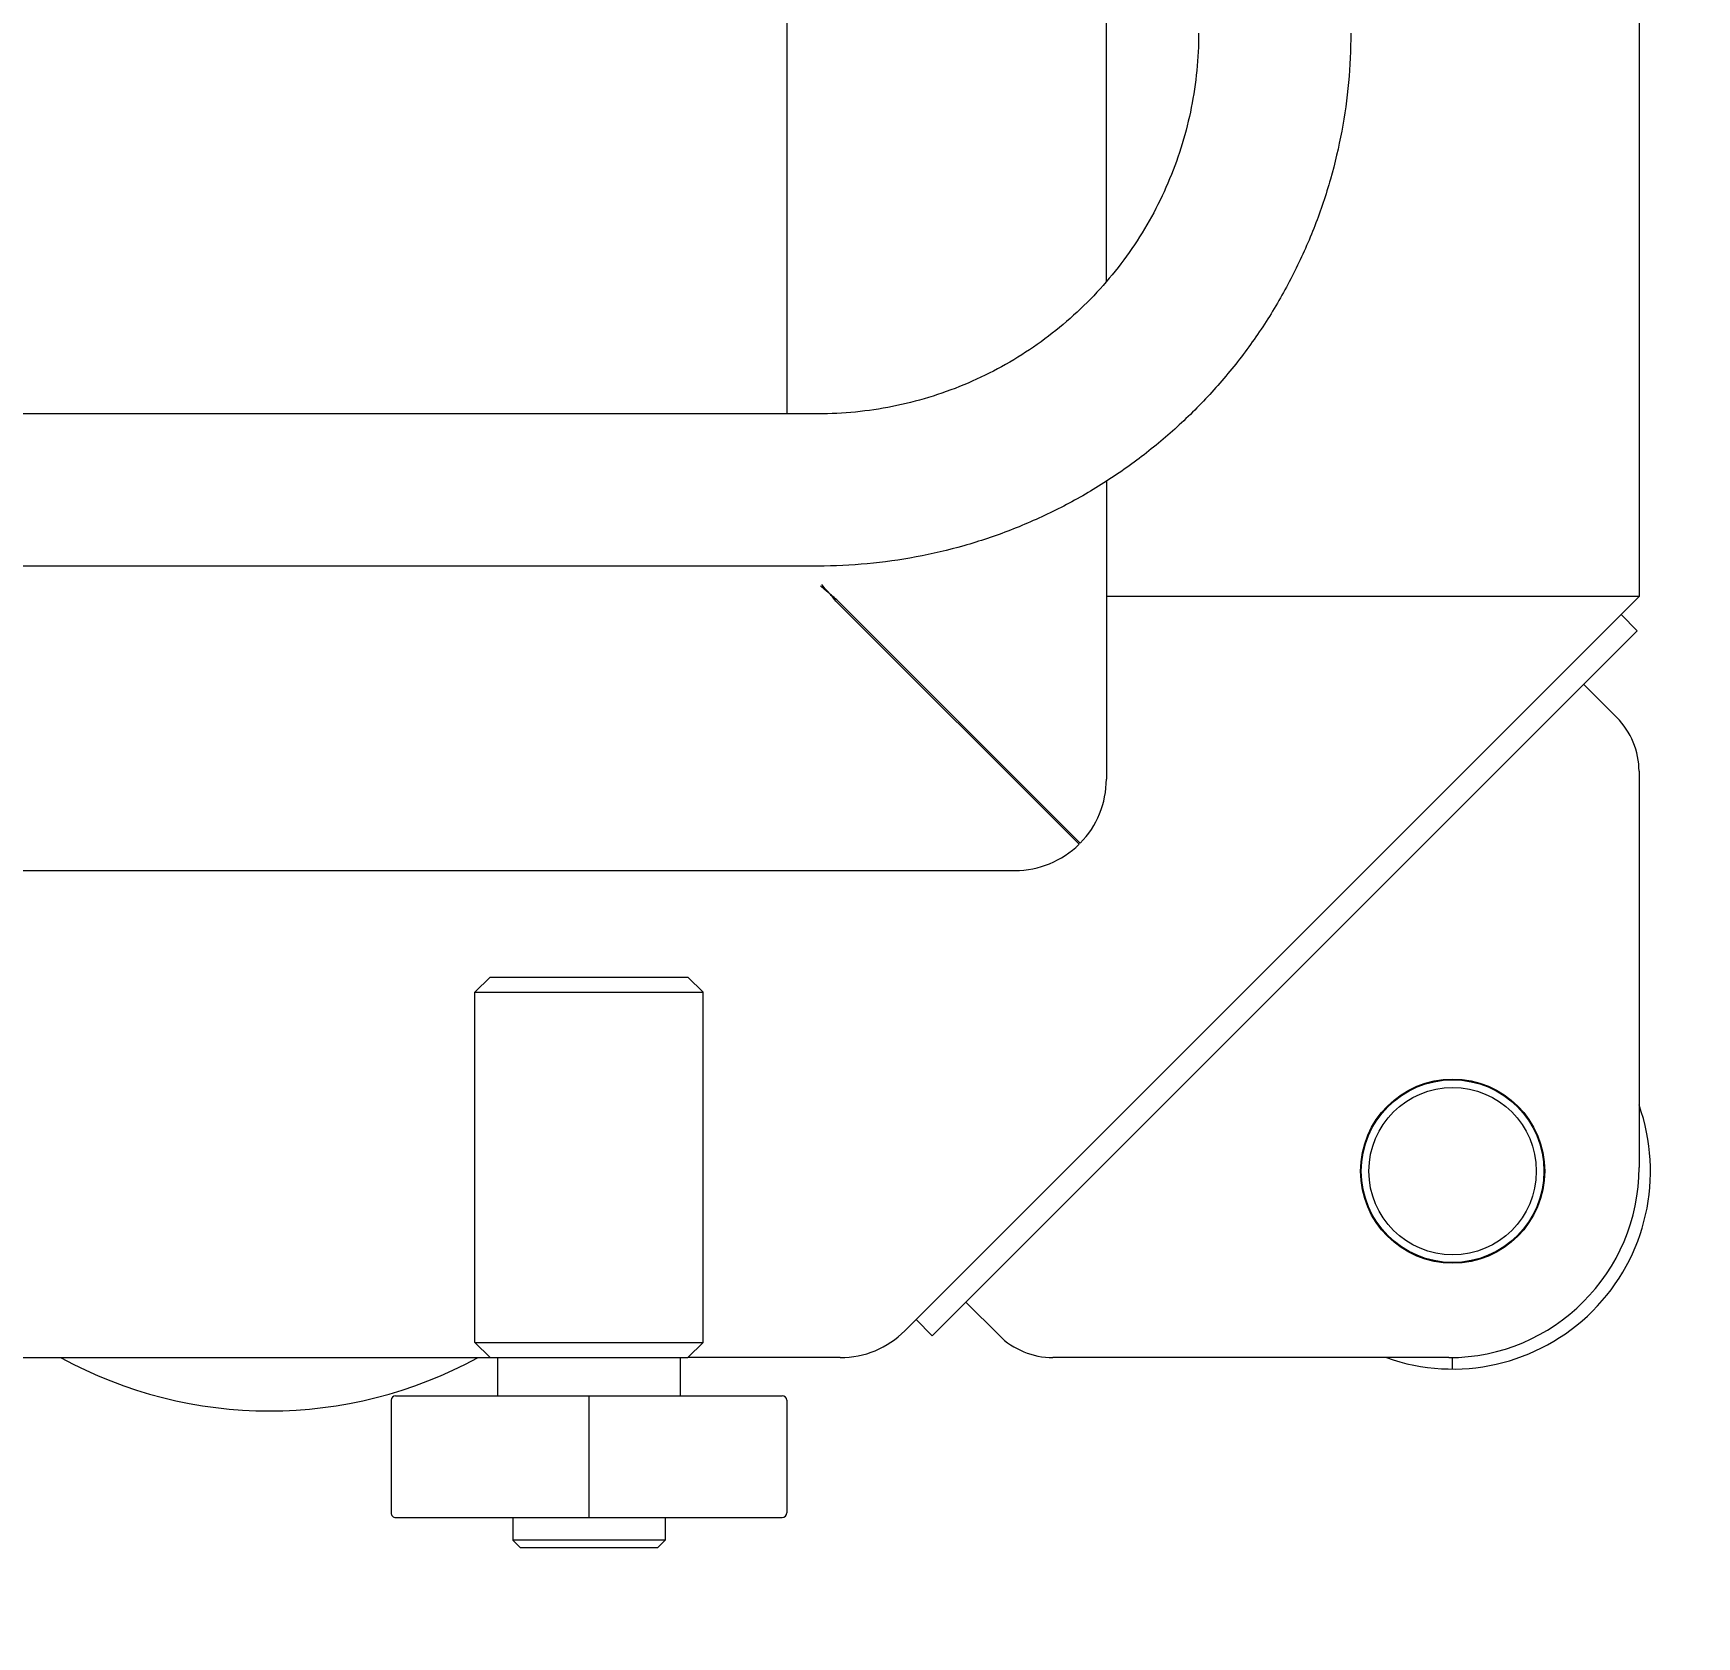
# Model space of a CAD drawing. Extents: x -5598 to 26293, y -3808 to 13850.
# Drawn here: x -1482.19 to -1471.26, y 2587.32 to 2597.86 of the extents above; entities that cross this region are included whole.
import ezdxf

# ---------------------------------------------------------------- set-up
doc = ezdxf.new("R2010")
doc.units = 0
doc.header["$LTSCALE"] = 100
doc.header["$MEASUREMENT"] = 0
doc.layers.add('AD', color=5, linetype='Continuous', lineweight=9)
doc.layers.add('AK', color=7, linetype='Continuous', lineweight=15)
doc.layers.add('OLCU DIS', color=7, linetype='Continuous')
doc.styles.add('olcu', font='romans.shx', dxfattribs={"width": 0.5})
doc.dimstyles.new('1-200', dxfattribs={"dimtxt": 40, "dimasz": 2, "dimexe": 0, "dimexo": 0, "dimgap": 10, "dimtad": 1, "dimdec": 4, "dimrnd": 0.1, "dimzin": 9, "dimdsep": 46, "dimtxsty": 'olcu', "dimblk1": 'SOL', "dimblk2": 'SAG', "dimsah": 1, "dimcen": 0, "dimse1": 1, "dimse2": 1, "dimclre": 13, "dimadec": 0, "dimazin": 0, "dimtfac": 1, "dimtdec": 4, "dimtix": 1, "dimtmove": 2, "dimatfit": 2, "dimldrblk": 'SOL', "dimfxl": 0, "dimtolj": 1, "dimarcsym": 0})

# ---------------------------------------------------------------- blocks, each defined once
blk = doc.blocks.new('SOL')
at = {"color": 0}
for p, q in [((0, 30), (0, -6.962459165720928)), ((7.581908020783771, 0), (-6.967154622002339, 0))]:
    blk.add_line(p, q, dxfattribs=at)
blk.add_circle((0, 0), 3, dxfattribs=at)
blk = doc.blocks.new('SAG')
at = {"color": 0}
for p, q in [((0, -30), (0, 6.962459165720928)), ((7.581908020783771, 0), (-6.967154622002339, 0))]:
    blk.add_line(p, q, dxfattribs=at)
blk.add_circle((0, 0), 3, dxfattribs=at)
blk = doc.blocks.new('*D332')
at = {"layer": 'OLCU DIS', "color": 0, "lineweight": -2, "transparency": 16777216}
blk.add_line((21268, -934.9999999999671), (-2967.999999241584, -934.9999999999671), dxfattribs=at)
at = {"layer": 'OLCU DIS', "color": 0, "lineweight": -2, "transparency": 16777216, "xscale": 2, "yscale": 2, "zscale": 2, "rotation": 180}
blk.add_blockref('SAG', (-2969.999999241584, -934.9999999999671), dxfattribs=at)
at = {"layer": 'OLCU DIS', "color": 0, "lineweight": -2, "transparency": 16777216, "xscale": 2, "yscale": 2, "zscale": 2}
blk.add_blockref('SOL', (21270, -934.9999999999671), dxfattribs=at)
at = {"layer": 'OLCU DIS', "color": 0, "transparency": 16777216, "insert": (9295.637683253217, -904.9999999999671), "char_height": 40, "attachment_point": 5, "style": 'olcu'}
blk.add_mtext('\\A1;24240', dxfattribs=at)
blk = doc.blocks.new('OVEN TROLLEY')
at = {"layer": 'AD'}
for p, q in [((52.44859220866906, -8.192975711927147), (52.44859220866906, -5.652676472731287)), ((52.47859574298479, -5.62267293840409), (53.21868292290616, -5.62267293840409)), ((53.24868645723324, -8.19297571192726), (53.24868645723324, -5.652676472731287)), ((49.79828001028486, -6.172737734287466), (49.69826822921765, -6.272749515378335)), ((49.79828001028486, -7.672914450347776), (49.79828001028486, -6.172737734287466)), ((52.09855097490923, -6.172737734287466), (49.79828001028486, -6.172737734287466)), ((52.09855097490923, -7.672914450347776), (52.09855097490923, -6.172737734287466)), ((52.19856275597692, -6.272749515378335), (52.09855097490923, -6.172737734287466)), ((49.69826822921765, -7.572846326778972), (49.69826822921765, -6.272805857902767)), ((52.19856275597692, -6.322755405923772), (52.44859220866906, -6.322755405923772)), ((53.24868645723324, -6.422767186968027), (53.39870412883453, -6.422767186968027)), ((53.39870412883453, -6.422767186968027), (53.39870412883453, -7.422884997690517)), ((53.39870412883453, -6.422767186968027), (53.44871001936859, -6.472773077513465)), ((53.44871001936859, -6.472773077513465), (53.44871001936859, -7.372879107145081)), ((52.47859574298479, -6.922826092329272), (53.21868292290616, -6.922826092329272)), ((53.24868645723324, -7.422884997690517), (53.39870412883453, -7.422884997690517)), ((53.39870412883453, -7.422884997690517), (53.44871001936859, -7.372879107145081)), ((52.19856275597692, -7.522896778758081), (52.44859220866906, -7.522896778758081)), ((49.79828001028486, -7.672914450347776), (49.69826822921765, -7.572902669303512)), ((52.19856275597692, -7.572902669303512), (52.09855097490923, -7.672914450347776)), ((52.09855097490923, -7.672914450347776), (49.79828001028486, -7.672914450347776)), ((52.47859574298479, -8.222979246254452), (53.21868292290616, -8.222979246254452))]:
    blk.add_line(p, q, dxfattribs=at)
for centre, radius, start, end in [((52.47859574298479, -5.652676472731402), 0.030003534321195, 90, 180), ((53.21868292290616, -5.652676472731287), 0.030003534321195, 0, 90), ((49.69826822921765, -9.023073494818505), 2.850748213224147, 331.3112581274623, 28.68874187253774), ((52.47859574298479, -8.192975711927147), 0.030003534321195, 180, 270), ((53.21868292290616, -8.192975711927147), 0.030003534321195, 270, 0)]:
    blk.add_arc(centre, radius, start, end, dxfattribs=at)
for points, start_tangent, end_tangent in [([(52.44859220866906, -6.922826092329272, -68.90168048745853), (52.44873506173586, -6.922826092329272, -68.90022355821189), (52.44887791494272, -6.922826092329272, -68.89876662896525), (52.44894934148157, -6.922826092329272, -68.8980381642794), (52.44902076814912, -6.922826092329272, -68.8973096997186), (52.44905648135443, -6.922826092329272, -68.89694546731317), (52.44909219468843, -6.922826092329272, -68.89658123503278), (52.44912790802196, -6.922826092329272, -68.89621700275237), (52.44914576461894, -6.922826092329272, -68.89603488654966), (52.44916362122729, -6.922826092329272, -68.89585277034693), (52.44921651108314, -6.922826092329272, -68.89567759096137), (52.44926940081072, -6.922826092329272, -68.89550241157579), (52.44937518039375, -6.922826092329272, -68.89515205280465), (52.44948095997676, -6.922826092329272, -68.89480169390848), (52.44958673957159, -6.922826092329272, -68.8944513351373), (52.44979829860983, -6.922826092329272, -68.89375061746999), (52.45000985777585, -6.922826092329272, -68.89304989980268), (52.45022141695368, -6.922826092329272, -68.89234918226036), (52.45043297599192, -6.922826092329272, -68.89164846459306), (52.4505387555981, -6.922826092329272, -68.89129810582189), (52.45064453516977, -6.922826092329272, -68.89094774692573), (52.45075031475277, -6.922826092329272, -68.89059738815459), (52.45080320448039, -6.922826092329272, -68.89042220876898), (52.45085609433578, -6.922826092329272, -68.89024702925842), (52.4509420027083, -6.922826092329272, -68.89008545922597), (52.45102791109218, -6.922826092329272, -68.88992388906853), (52.45119972769759, -6.922826092329272, -68.88960074875364), (52.45137154444216, -6.922826092329272, -68.88927760856375), (52.45154336117535, -6.922826092329272, -68.88895446824883), (52.4518869946536, -6.922826092329272, -68.88830818774403), (52.45223062813181, -6.922826092329272, -68.88766190723925), (52.45257426160957, -6.922826092329272, -68.88701562673445), (52.45291789495956, -6.922826092329272, -68.88636934610464), (52.45308971169276, -6.922826092329272, -68.88604620591475), (52.45326152844915, -6.922826092329272, -68.88572306559985), (52.45343334517096, -6.922826092329272, -68.88539992540996), (52.45351925355485, -6.922826092329272, -68.88523835525251), (52.45360516192739, -6.922826092329272, -68.88507678509504), (52.45372312683036, -6.922826092329272, -68.8849326601176), (52.45384109183794, -6.922826092329272, -68.88478853501509), (52.45407702176032, -6.922826092329272, -68.88450028506017), (52.45431295167089, -6.922826092329272, -68.88421203510524), (52.45454888146502, -6.922826092329272, -68.8839237850253), (52.45502074129751, -6.922826092329272, -68.88334728499042), (52.45549260114183, -6.922826092329272, -68.88277078495555), (52.45596446097476, -6.922826092329272, -68.88219428492067), (52.45643632080771, -6.922826092329272, -68.88161778488579), (52.45667225071827, -6.922826092329272, -68.88132953493087), (52.4569081805124, -6.922826092329272, -68.88104128485094), (52.45714411042297, -6.922826092329272, -68.88075303489599), (52.4572620754419, -6.922826092329272, -68.88060890991852), (52.45738004034489, -6.922826092329272, -68.88046478481604), (52.45752144250434, -6.922826092329272, -68.88034863588408), (52.45766284466378, -6.922826092329272, -68.88023248682705), (52.4579456488426, -6.922826092329272, -68.88000018883811), (52.45822845314965, -6.922826092329272, -68.87976789072414), (52.45851125734032, -6.922826092329272, -68.87953559273515), (52.45907686584984, -6.922826092329272, -68.87907099663221), (52.45964247434756, -6.922826092329272, -68.87860640065428), (52.46020808285664, -6.922826092329272, -68.87814180455135), (52.46077369135434, -6.922826092329272, -68.87767720844839), (52.4610564956614, -6.922826092329272, -68.87744491045942), (52.46133929985205, -6.922826092329272, -68.87721261247046), (52.46162210405453, -6.922826092329272, -68.87698031435647), (52.46176350620213, -6.922826092329272, -68.8768641654245), (52.46190490836156, -6.922826092329272, -68.8767480163675), (52.46206617759877, -6.922826092329272, -68.87666154455641), (52.4622274468478, -6.922826092329272, -68.87657507274528), (52.46254998547361, -6.922826092329272, -68.8764021291231), (52.46287252395982, -6.922826092329272, -68.87622918537586), (52.46319506257429, -6.922826092329272, -68.87605624175364), (52.46384013955809, -6.922826092329272, -68.87571035450922), (52.46448521668196, -6.922826092329272, -68.8753644671398), (52.465130293794, -6.922826092329272, -68.87501857989537), (52.4657753709065, -6.922826092329272, -68.87467269265093), (52.4660979093927, -6.922826092329272, -68.87449974890372), (52.46642044790212, -6.922826092329272, -68.87432680528151), (52.46674298651612, -6.922826092329272, -68.87415386165932), (52.46690425575375, -6.922826092329272, -68.87406738984821), (52.46706552501414, -6.922826092329272, -68.87398091803709), (52.46724051874468, -6.922826092329272, -68.87392741698484), (52.46741551248703, -6.922826092329272, -68.8738739160576), (52.46776549997171, -6.922826092329272, -68.87376691420313), (52.46811548730454, -6.922826092329272, -68.87365991234866), (52.46846547478924, -6.922826092329272, -68.87355291036914), (52.46916544974681, -6.922826092329272, -68.87333890653518), (52.46986542457612, -6.922826092329272, -68.87312490282622), (52.4705653995219, -6.922826092329272, -68.87291089899226), (52.4712653743744, -6.922826092329272, -68.87269689515828), (52.47161536183545, -6.922826092329272, -68.8725898933038), (52.47196534932014, -6.922826092329272, -68.87248289144932), (52.47231533666479, -6.922826092329272, -68.87237588946978), (52.47249033041896, -6.922826092329272, -68.8723223885426), (52.47266532414947, -6.922826092329272, -68.87226888761535), (52.472850649728, -6.922826092329272, -68.87225038968634), (52.47303597544657, -6.922826092329272, -68.87223189163232), (52.47340662672047, -6.922826092329272, -68.87219489577434), (52.47377727787839, -6.922826092329272, -68.87215789991636), (52.47414792917549, -6.922826092329272, -68.87212090393335), (52.47488923174692, -6.922826092329272, -68.87204691221734), (52.47563053417831, -6.922826092329272, -68.87197292037634), (52.47711313920433, -6.922826092329272, -68.87182493669431), (52.47859574423035, -6.922826092329272, -68.87167695313734)], (0.0036566102, 0, 0.0372929954), (0.0379502177, 1e-16, 0.0037879345)), ([(53.21868292290616, -6.922826092329272, -68.87167695313734), (53.22013985214868, -6.922826092329272, -68.87181980621499), (53.22159678140303, -6.922826092329272, -68.87196265941763), (53.22232524596017, -6.922826092329272, -68.87203408595644), (53.22305371064554, -6.922826092329272, -68.87210551262028), (53.22341794293003, -6.922826092329272, -68.87214122582718), (53.22378217520316, -6.922826092329272, -68.8721769391591), (53.22414640761539, -6.922826092329272, -68.87221265249103), (53.22432852369399, -6.922826092329272, -68.87223050909446), (53.22451063988854, -6.922826092329272, -68.87224836569791), (53.22468581928965, -6.922826092329272, -68.87230125555318), (53.22486099866807, -6.922826092329272, -68.87235414528342), (53.22521135756403, -6.922826092329272, -68.87245992486892), (53.22556171633173, -6.922826092329272, -68.87256570445443), (53.22591207509993, -6.922826092329272, -68.87267148403993), (53.22661279277542, -6.922826092329272, -68.87288304308592), (53.22731351043909, -6.922826092329272, -68.87309460225691), (53.22801422810277, -6.922826092329272, -68.87330616142792), (53.22871494565049, -6.922826092329272, -68.8735177204739), (53.22906530454645, -6.922826092329272, -68.8736235000594), (53.22941566331415, -6.922826092329272, -68.8737292796449), (53.22976602221012, -6.922826092329272, -68.87383505923039), (53.22994120158854, -6.922826092329272, -68.87388794896064), (53.23011638097828, -6.922826092329272, -68.87394083881588), (53.23027795113727, -6.922826092329272, -68.87402674718562), (53.23043952128489, -6.922826092329272, -68.87411265555536), (53.23076266149871, -6.922826092329272, -68.87428447216982), (53.23108580180575, -6.922826092329272, -68.87445628890929), (53.23140894199592, -6.922826092329272, -68.87462810564875), (53.23205522262139, -6.922826092329272, -68.87497173912767), (53.23270150311861, -6.922826092329272, -68.87531537260661), (53.23334778362765, -6.922826092329272, -68.87565900608556), (53.23399406414807, -6.922826092329272, -68.87600263943948), (53.23431720445512, -6.922826092329272, -68.87617445617893), (53.23464034464574, -6.922826092329272, -68.8763462729184), (53.23496348496416, -6.922826092329272, -68.87651808965788), (53.23512505511177, -6.922826092329272, -68.8766039980276), (53.23528662527074, -6.922826092329272, -68.87668990639732), (53.23543075024495, -6.922826092329272, -68.87680787129322), (53.23557487523054, -6.922826092329272, -68.87692583631414), (53.23586312517853, -6.922826092329272, -68.87716176623093), (53.23615137525471, -6.922826092329272, -68.87739769614772), (53.23643962520272, -6.922826092329272, -68.87763362606452), (53.23701612526189, -6.922826092329272, -68.8781054857731), (53.23759262528608, -6.922826092329272, -68.87857734560669), (53.23816912532207, -6.922826092329272, -68.87904920544028), (53.23874562534626, -6.922826092329272, -68.87952106527386), (53.23903387543385, -6.922826092329272, -68.87975699519068), (53.23932212538181, -6.922826092329272, -68.87999292510747), (53.23961037545802, -6.922826092329272, -68.88022885489924), (53.23975450043223, -6.922826092329272, -68.88034681992015), (53.23989862542964, -6.922826092329272, -68.88046478481604), (53.24001477447461, -6.922826092329272, -68.88060618697277), (53.24013092340315, -6.922826092329272, -68.88074758912947), (53.24036322152812, -6.922826092329272, -68.88103039331793), (53.24059551951346, -6.922826092329272, -68.88131319763139), (53.24082781749882, -6.922826092329272, -68.88159600181983), (53.24129241360912, -6.922826092329272, -68.8821616103217), (53.24175700970806, -6.922826092329272, -68.8827272188236), (53.24222160569057, -6.922826092329272, -68.88329282732548), (53.24268620178906, -6.922826092329272, -68.88385843582738), (53.24291849977441, -6.922826092329272, -68.88414124014082), (53.24315079789936, -6.922826092329272, -68.88442404432925), (53.24338309588472, -6.922826092329272, -68.88470684864272), (53.24349924493014, -6.922826092329272, -68.88484825067442), (53.24361539387005, -6.922826092329272, -68.88498965283114), (53.24370186568136, -6.922826092329272, -68.88515092207815), (53.24378833760864, -6.922826092329272, -68.88531219132516), (53.24396128125351, -6.922826092329272, -68.88563472994419), (53.24413422486383, -6.922826092329272, -68.88595726843822), (53.24430716848595, -6.922826092329272, -68.88627980705722), (53.24465305584579, -6.922826092329272, -68.88692488404524), (53.24499894310142, -6.922826092329272, -68.88756996115829), (53.24534483034527, -6.922826092329272, -68.88821503827131), (53.24569071770508, -6.922826092329272, -68.88886011538436), (53.2458636613386, -6.922826092329272, -68.88918265387835), (53.24603660496075, -6.922826092329272, -68.88950519249741), (53.24620954871067, -6.922826092329272, -68.8898277309914), (53.24629602052151, -6.922826092329272, -68.88998900023842), (53.246382492321, -6.922826092329272, -68.89015026948543), (53.24643599325224, -6.922826092329272, -68.89032526322414), (53.24648949417166, -6.922826092329272, -68.89050025696284), (53.24659649615057, -6.922826092329272, -68.89085024444026), (53.24670349802489, -6.922826092329272, -68.89120023191765), (53.24681049987554, -6.922826092329272, -68.89155021927007), (53.24702450370511, -6.922826092329272, -68.89225019422489), (53.24723850753514, -6.922826092329272, -68.89295016905471), (53.24745251124829, -6.922826092329272, -68.89365014400954), (53.24766651507831, -6.922826092329272, -68.89435011883937), (53.24777351705722, -6.922826092329272, -68.89470010631678), (53.24788051891971, -6.922826092329272, -68.89505009379418), (53.24798752077036, -6.922826092329272, -68.89540008114658), (53.24804102170161, -6.922826092329272, -68.89557507488529), (53.24809452274926, -6.922826092329272, -68.895750068624), (53.24811302066643, -6.922826092329272, -68.89593539420477), (53.24813151860722, -6.922826092329272, -68.89612071991057), (53.24816851446517, -6.922826092329272, -68.89649137119709), (53.24820551043956, -6.922826092329272, -68.89686202235862), (53.24824250630932, -6.922826092329272, -68.89723267364518), (53.24831649815301, -6.922826092329272, -68.89797397621827), (53.24839048998533, -6.922826092329272, -68.89871527866636), (53.2485384735454, -6.922826092329272, -68.90019788368751), (53.24868645723324, -6.922826092329272, -68.90168048870868)], (0.0372929954, 1e-16, -0.0036566102), (0.0037879345, 0, -0.0379502177))]:
    blk.add_spline(points, degree=3, dxfattribs=dict(at, start_tangent=start_tangent, end_tangent=end_tangent))
at = {"layer": 'AK'}
for p, q in [((5.000589053534441, -0.0220131984563068), (47.1979737024461, -0.0220131984561931)), ((47.1979737024461, -0.0220131984561931), (47.1979737024461, -3.522425535938168)), ((52.02280612103038, -4.846845617180179), (47.1979737024461, -0.0220131984561931)), ((47.31643824044737, -0.1404777364455185), (47.42251675328577, -0.0343992234788857)), ((47.42251675328577, -0.0343992234788857), (52.0546118161468, -4.666494286351281)), ((48.3464228432566, -0.021881148533339), (50.94841549259704, -0.021881148533339)), ((47.77464517052871, -0.3865276407332203), (47.99282780024792, -0.1683450108741908)), ((51.57848971334157, -1.247025466652073), (51.57348912428721, -1.247025466652073)), ((52.243568057468, -1.247025466652073), (52.1973197515648, -1.247025466652073)), ((52.19856275597692, -1.272028411913083), (52.19856275597692, -3.874021061265239)), ((45.12838423350454, -3.522425535938168), (23.99524049405579, -3.522425535938281)), ((46.44011616649217, -3.522425535938168), (48.39811507530373, -3.522425535938053)), ((48.81887844302116, -3.694660953723313), (47.22090533585865, -5.292634060873978)), ((48.82595034381972, -3.70173285462647), (47.22797723677365, -5.299705961684137)), ((48.99818576172115, -12.21351469518845), (48.99818576172115, -4.122496222343671)), ((52.05209889350805, -4.227616104145909), (51.83391626377703, -4.445798733981746)), ((51.94853330330793, -4.772572799317913), (52.0546118161468, -4.666494286351281)), ((47.1979737024461, -5.319619633315597), (47.1979737024461, -5.325207506690617)), ((52.19856275597692, -5.271159668650852), (52.19856275597692, -6.272749515378335)), ((45.99783232961214, -5.416554677847216), (45.99783232961214, -14.9173121060594)), ((46.99795014032257, -5.416554677847216), (46.99795014032257, -14.91731210605928)), ((23.99524049405579, -5.62267293840409), (45.99783232961214, -5.62267293840409)), ((52.19856275597692, -74.59823857072035), (52.19856275597692, -6.272805857902767))]:
    blk.add_line(p, q, dxfattribs=at)
for radius in [0.6050712754774327, 0.6000706864239002, 0.5500647958885753]:
    blk.add_circle((50.97341843786977, -1.247025466652073), radius, dxfattribs=at)
for centre, radius, start, end in [((50.97341843786977, -1.247025466652073), 1.300153153918446, 340.453028560935, 109.5469714402209), ((48.3464228432566, -0.5219400538712762), 0.5000589053532501, 90, 135.0000000005296), ((50.94841549259704, -1.272028411913083), 1.250147263383124, 0, 90), ((48.39811507530373, -4.122496222343671), 0.6000706864239002, 45.47747035567012, 90), ((48.39811507530373, -4.122496222343671), 0.6000706864239002, 0, 44.522529644353), ((51.69850385063898, -3.874021061265239), 0.5000589053532501, 315.0000000005297, 0), ((51.59849206955992, -5.271159668650852), 0.6000706864239002, 0, 44.99999999947031)]:
    blk.add_arc(centre, radius, start, end, dxfattribs=at)
for points, start_tangent, end_tangent in [([(52.27357159178371, -1.247025466652073, -73.05216940189051), (52.27342873858868, -1.247025466652073, -73.05071247264387), (52.27328588538227, -1.247025466652073, -73.04925554339722), (52.27321445884296, -1.247025466652073, -73.04852707871137), (52.27314303230365, -1.247025466652073, -73.04779861415058), (52.2731073189701, -1.247025466652073, -73.04743438174516), (52.27307160563657, -1.247025466652073, -73.04707014946473), (52.27303589243081, -1.247025466652073, -73.04670591718433), (52.27301803570604, -1.247025466652073, -73.04652380098163), (52.27300017909726, -1.247025466652073, -73.04634168477894), (52.27294728936964, -1.247025466652073, -73.04616650539333), (52.27289439951424, -1.247025466652073, -73.04599132600775), (52.27278861993124, -1.247025466652073, -73.04564096723662), (52.27268284034778, -1.247025466652073, -73.04529060834044), (52.27257706088118, -1.247025466652073, -73.04494024956931), (52.27236550171514, -1.247025466652073, -73.044239531902), (52.27215394254868, -1.247025466652073, -73.04353881423465), (52.27194238349909, -1.247025466652073, -73.04283809669235), (52.27173082433307, -1.247025466652073, -73.04213737902505), (52.27162504474961, -1.247025466652073, -73.04178702025388), (52.2715192651434, -1.247025466652073, -73.04143666135772), (52.27141348568817, -1.247025466652073, -73.04108630258655), (52.27136059584461, -1.247025466652073, -73.04091112320098), (52.27130770611699, -1.247025466652073, -73.04073594369041), (52.27122179774447, -1.247025466652073, -73.04057437365795), (52.2711358893606, -1.247025466652073, -73.0404128035005), (52.2709640726274, -1.247025466652073, -73.0400896631856), (52.27079225590557, -1.247025466652073, -73.0397665229957), (52.27062043914918, -1.247025466652073, -73.0394433826808), (52.27027680567096, -1.247025466652073, -73.03879710217602), (52.26993317232095, -1.247025466652073, -73.0381508216712), (52.2695895388432, -1.247025466652073, -73.03750454116641), (52.26924590535361, -1.247025466652073, -73.03685826053662), (52.26907408863178, -1.247025466652073, -73.03653512034674), (52.26890227187539, -1.247025466652073, -73.03621198003181), (52.26873045514218, -1.247025466652073, -73.03588883984193), (52.2686445467815, -1.247025466652073, -73.03572726968449), (52.26855863839716, -1.247025466652073, -73.03556569952704), (52.2684406735178, -1.247025466652073, -73.03542157454955), (52.26832270861485, -1.247025466652073, -73.03527744944708), (52.26808677869246, -1.247025466652073, -73.03498919949214), (52.2678508487819, -1.247025466652073, -73.03470094953724), (52.26761491885997, -1.247025466652073, -73.03441269945726), (52.26714305902703, -1.247025466652073, -73.03383619942238), (52.26667119918271, -1.247025466652073, -73.03325969938753), (52.26619933947803, -1.247025466652073, -73.03268319935266), (52.26572747964507, -1.247025466652073, -73.03210669931778), (52.26549154973451, -1.247025466652073, -73.03181844936283), (52.26525561981257, -1.247025466652073, -73.0315301992829), (52.26501968990202, -1.247025466652073, -73.03124194932795), (52.26490172499904, -1.247025466652073, -73.03109782435052), (52.26478375997963, -1.247025466652073, -73.03095369924802), (52.26464235782021, -1.247025466652073, -73.03083755031605), (52.264500955789, -1.247025466652073, -73.03072140125904), (52.26421815148193, -1.247025466652073, -73.03048910327009), (52.26393534730311, -1.247025466652073, -73.0302568051561), (52.26365254298421, -1.247025466652073, -73.03002450716714), (52.26308693447515, -1.247025466652073, -73.02955991106418), (52.26252132597744, -1.247025466652073, -73.02909531508627), (52.26195571747972, -1.247025466652073, -73.02863071898332), (52.2613901089702, -1.247025466652073, -73.02816612288038), (52.26110730479135, -1.247025466652073, -73.0279338248914), (52.26082450047249, -1.247025466652073, -73.02770152690243), (52.26054169629366, -1.247025466652073, -73.02746922878845), (52.26040029413421, -1.247025466652073, -73.02735307985645), (52.26025889196296, -1.247025466652073, -73.02723693079949), (52.26009762271438, -1.247025466652073, -73.02715045898837), (52.25993635347672, -1.247025466652073, -73.02706398717727), (52.2596138149673, -1.247025466652073, -73.02689104355505), (52.2592912763647, -1.247025466652073, -73.02671809980782), (52.25896873787847, -1.247025466652073, -73.02654515618563), (52.25832366075461, -1.247025466652073, -73.0261992689412), (52.25767858364258, -1.247025466652073, -73.02585338157176), (52.25703350653054, -1.247025466652073, -73.02550749432736), (52.2563884295349, -1.247025466652073, -73.02516160708294), (52.25606589093228, -1.247025466652073, -73.0249886633357), (52.25574335242288, -1.247025466652073, -73.02481571971349), (52.25542081393665, -1.247025466652073, -73.0246427760913), (52.25525954457122, -1.247025466652073, -73.02455630428018), (52.25509827531038, -1.247025466652073, -73.02446983246908), (52.25492328156849, -1.247025466652073, -73.02441633141682), (52.25474828783751, -1.247025466652073, -73.02436283048958), (52.25439830048104, -1.247025466652073, -73.02425582863509), (52.25404831300818, -1.247025466652073, -73.0241488267806), (52.25369832552392, -1.247025466652073, -73.02404182480112), (52.25299835070597, -1.247025466652073, -73.02382782096716), (52.25229837574886, -1.247025466652073, -73.02361381725821), (52.25159840091953, -1.247025466652073, -73.02339981342423), (52.25089842597378, -1.247025466652073, -73.02318580959026), (52.25054843861732, -1.247025466652073, -73.02307880773577), (52.25019845113262, -1.247025466652073, -73.02297180588128), (52.24984846365975, -1.247025466652073, -73.0228648039018), (52.24967346990604, -1.247025466652073, -73.02281130297456), (52.24949847617551, -1.247025466652073, -73.0227578020473), (52.24931315059654, -1.247025466652073, -73.0227393041183), (52.2491278250062, -1.247025466652073, -73.02272080606431), (52.2487571737323, -1.247025466652073, -73.0226838102063), (52.2483865224466, -1.247025466652073, -73.02264681434832), (52.24801587114904, -1.247025466652073, -73.0226098183653), (52.24727456870585, -1.247025466652073, -73.02253582664933), (52.24653326613485, -1.247025466652073, -73.02246183480831), (52.24505066110886, -1.247025466652073, -73.02231385112631), (52.24356805608238, -1.247025466652073, -73.02216586756931)], (-0.0036566102, 0, 0.0372929954), (-0.0379502177, -1e-16, 0.0037879345)), ([(43.49753787296947, -1.916256584587926), (43.82051612915836, -1.931188334000694), (44.1407388632591, -1.975856181711376), (44.45547384755343, -2.04987899198886), (44.76203597920846, -2.152625225053498), (45.057809603907, -2.283218188735189), (45.34027142364663, -2.440543724934058), (45.60701145877223, -2.623259473882967), (45.85575408147985, -2.829806579614455), (46.08437709356064, -3.058422785869196), (46.29093000533191, -3.307157589180746), (46.47365065612247, -3.573888899397502), (46.63098012966235, -3.856340970366544), (46.76157625696521, -4.152104151446792), (46.86432481541429, -4.45865497154875), (46.93834927527347, -4.773378232552087), (46.98301807385302, -5.093588730215515), (46.99795014032257, -5.416554677847216)], (4.396593460599999, -8.82999924e-08), (7.3e-15, -4.3965934595)), ([(43.4975378028406, -2.916374395286994), (43.7426080853505, -2.928413305303478), (43.98531829270665, -2.964414106577122), (44.22333113374757, -3.024030148412522), (44.4543543405424, -3.106687318405533), (44.6761632406791, -3.211589719715902), (44.88662150786818, -3.337727067794048), (45.0837025172717, -3.483884800586336), (45.26550802012786, -3.648655248770865), (45.43028728798378, -3.830451833328652), (45.5764531486028, -4.027523585746394), (45.70259803206989, -4.237972835765503), (45.80750688550176, -4.459772625693404), (45.8901694016357, -4.690787074726359), (45.94978936791298, -4.928791170718569), (45.98579260137046, -5.171492870582597), (45.99783232961214, -5.416554677847216)], (3.140259412799998, 5.4e-15), (5.4e-15, -3.140259412799998)), ([(47.1802602209908, -5.34033560046214), (47.15538068238526, -5.361810579535017), (47.1201989283262, -5.392862949531944)], (-0.0484522762999999, -0.0415462978000001), (-0.0474954217999999, -0.0426366733000001)), ([(47.18027569706907, -5.340351076528802), (47.15880071811247, -5.365230615145947), (47.1277483481275, -5.400412369321543)], (-0.0415462977999999, -0.0484522763000001), (-0.0426366732999999, -0.0474954218000001)), ([(47.22797723677365, -5.299705961684137), (47.19145512057582, -5.330758331797483), (47.1802602209908, -5.34033560046214)], (-0.0382254134999999, -0.0324336829000001), (-0.0380563159, -0.0326320899000001)), ([(47.22090533585865, -5.292634060873978), (47.18985296585002, -5.329156177083405), (47.18027569706907, -5.340351076528802)], (-0.0324336828999999, -0.0382254135000001), (-0.0326320898999999, -0.0380563159000001))]:
    blk.add_spline(points, degree=3, dxfattribs=dict(at, start_tangent=start_tangent, end_tangent=end_tangent))

msp = doc.modelspace()

# ---------------------------------------------------------------- block references
at = {"layer": 'AK', "rotation": 270}
msp.add_blockref('OVEN TROLLEY', (-1471.616961203865, 2641.352691114961), dxfattribs=at)

# ---------------------------------------------------------------- dimensions: what is measured, and where the dimension line sits
at = {"layer": 'OLCU DIS', "color": 7}
dim = msp.add_linear_dim(base=(-2969.999999241584, -934.9999999999671), p1=(21270, -634.9999999999673), p2=(-2969.999999241583, 7534.999999997421), dimstyle='1-200', dxfattribs=at)
dim.commit()
dim.dimension.update_dxf_attribs({"geometry": '*D332', "text_midpoint": (9295.637683253217, -904.9999999999671), "dimtype": 160})

doc.saveas('drawing.dxf')
